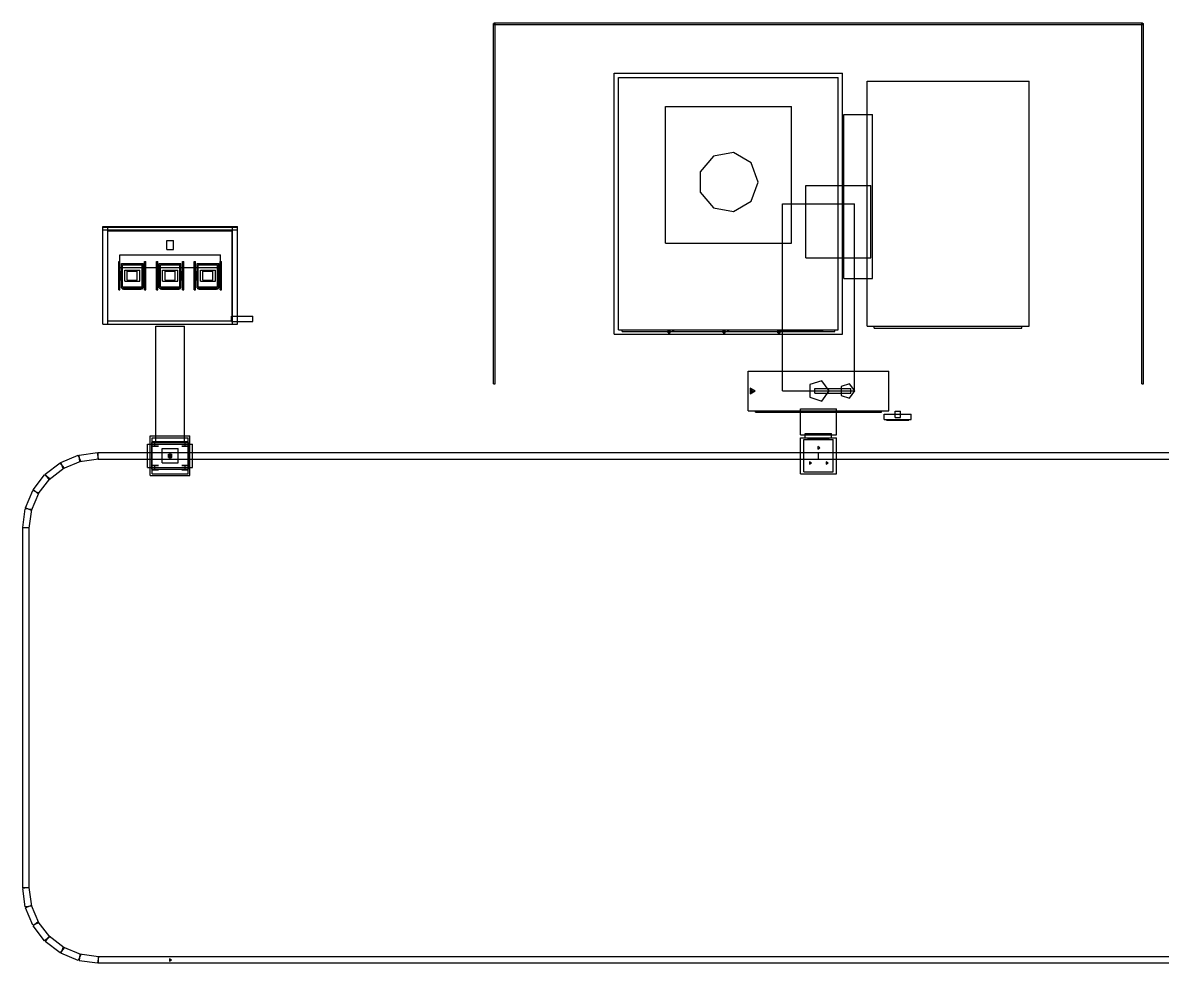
# Model space of a CAD drawing. Header units: millimetres. Extents: x 155910 to 349090, y -230090 to -203978.
# Drawn here: x 155910 to 187543, y -230090 to -203978 of the extents above; entities that cross this region are included whole.
import ezdxf

# ---------------------------------------------------------------- set-up
doc = ezdxf.new("R2010")
doc.units = ezdxf.units.MM

msp = doc.modelspace()

# ---------------------------------------------------------------- linework, layer by layer
at = {"layer": 'V6_FAB1_FOUP_01'}
for p, q in [((158650, -211340), (158650, -210660)), ((158650, -211340), (158650, -210660)), ((158650, -210660), (159250, -210660)), ((158650, -210660), (159250, -210660)), ((159250, -211340), (159250, -210660)), ((159250, -211340), (159250, -210660)), ((158587, -211115), (158587, -210885)), ((158587, -211115), (158587, -210885)), ((158587, -210885), (158642, -210885)), ((158587, -210885), (158642, -210885)), ((158642, -211115), (158642, -210885)), ((158642, -211115), (158642, -210885)), ((158680, -211305), (158680, -210695)), ((158680, -211305), (158680, -210695)), ((158680, -210695), (159220, -210695)), ((158680, -210695), (159220, -210695)), ((158740, -211155), (158740, -210845)), ((158740, -211155), (158740, -210845)), ((158740, -210845), (159160, -210845)), ((158740, -210845), (159160, -210845)), ((158810, -211125), (158810, -210875)), ((158810, -211125), (158810, -210875)), ((158810, -210875), (159090, -210875)), ((158810, -210875), (159090, -210875)), ((159090, -211125), (159090, -210875)), ((159090, -211125), (159090, -210875)), ((159160, -211155), (159160, -210845)), ((159160, -211155), (159160, -210845)), ((159220, -211305), (159220, -210695)), ((159220, -211305), (159220, -210695)), ((159258, -211115), (159258, -210885)), ((159258, -211115), (159258, -210885)), ((159258, -210885), (159312, -210885)), ((159258, -210885), (159312, -210885)), ((159312, -211115), (159312, -210885)), ((159312, -211115), (159312, -210885)), ((158587, -211115), (158642, -211115)), ((158587, -211115), (158642, -211115)), ((158680, -211305), (159220, -211305)), ((158680, -211305), (159220, -211305)), ((158740, -211155), (159160, -211155)), ((158740, -211155), (159160, -211155)), ((158810, -211125), (159090, -211125)), ((158810, -211125), (159090, -211125)), ((159258, -211115), (159312, -211115)), ((159258, -211115), (159312, -211115)), ((158650, -211340), (159250, -211340)), ((158650, -211340), (159250, -211340)), ((158670, -211364), (158670, -211338)), ((158670, -211364), (158670, -211338)), ((158670, -211338), (159230, -211338)), ((158670, -211338), (159230, -211338)), ((158670, -211364), (159230, -211364)), ((158670, -211364), (159230, -211364)), ((158710, -211373), (158710, -211361)), ((158710, -211373), (158710, -211361)), ((158710, -211361), (159190, -211361)), ((158710, -211361), (159190, -211361)), ((158710, -211373), (158710, -211361)), ((158710, -211373), (158710, -211361)), ((158710, -211361), (159190, -211361)), ((158710, -211361), (159190, -211361)), ((158710, -211373), (158710, -211361)), ((158710, -211373), (158710, -211361)), ((158710, -211361), (159190, -211361)), ((158710, -211361), (159190, -211361)), ((158710, -211373), (158710, -211361)), ((158710, -211373), (158710, -211361)), ((158710, -211361), (159190, -211361)), ((158710, -211361), (159190, -211361)), ((158710, -211373), (158710, -211361)), ((158710, -211373), (158710, -211361)), ((158710, -211361), (159190, -211361)), ((158710, -211361), (159190, -211361)), ((158710, -211373), (159190, -211373)), ((158710, -211373), (159190, -211373)), ((158710, -211373), (159190, -211373)), ((158710, -211373), (159190, -211373)), ((158710, -211373), (159190, -211373)), ((158710, -211373), (159190, -211373)), ((158710, -211373), (159190, -211373)), ((158710, -211373), (159190, -211373)), ((158710, -211373), (159190, -211373)), ((158710, -211373), (159190, -211373)), ((159190, -211373), (159190, -211361)), ((159190, -211373), (159190, -211361)), ((159190, -211373), (159190, -211361)), ((159190, -211373), (159190, -211361)), ((159190, -211373), (159190, -211361)), ((159190, -211373), (159190, -211361)), ((159190, -211373), (159190, -211361)), ((159190, -211373), (159190, -211361)), ((159190, -211373), (159190, -211361)), ((159190, -211373), (159190, -211361)), ((159230, -211364), (159230, -211338)), ((159230, -211364), (159230, -211338))]:
    msp.add_line(p, q, dxfattribs=at)
at = {"layer": 'V6_FAB1_FOUP_02'}
for p, q in [((159700, -211340), (159700, -210660)), ((159700, -211340), (159700, -210660)), ((159700, -210660), (160300, -210660)), ((159700, -210660), (160300, -210660)), ((160300, -211340), (160300, -210660)), ((160300, -211340), (160300, -210660)), ((159638, -211115), (159638, -210885)), ((159638, -211115), (159638, -210885)), ((159638, -210885), (159692, -210885)), ((159638, -210885), (159692, -210885)), ((159692, -211115), (159692, -210885)), ((159692, -211115), (159692, -210885)), ((159730, -211305), (159730, -210695)), ((159730, -211305), (159730, -210695)), ((159730, -210695), (160270, -210695)), ((159730, -210695), (160270, -210695)), ((159790, -211155), (159790, -210845)), ((159790, -211155), (159790, -210845)), ((159790, -210845), (160210, -210845)), ((159790, -210845), (160210, -210845)), ((159860, -211125), (159860, -210875)), ((159860, -211125), (159860, -210875)), ((159860, -210875), (160140, -210875)), ((159860, -210875), (160140, -210875)), ((160140, -211125), (160140, -210875)), ((160140, -211125), (160140, -210875)), ((160210, -211155), (160210, -210845)), ((160210, -211155), (160210, -210845)), ((160270, -211305), (160270, -210695)), ((160270, -211305), (160270, -210695)), ((160308, -211115), (160308, -210885)), ((160308, -211115), (160308, -210885)), ((160308, -210885), (160362, -210885)), ((160308, -210885), (160362, -210885)), ((160362, -211115), (160362, -210885)), ((160362, -211115), (160362, -210885)), ((159638, -211115), (159692, -211115)), ((159638, -211115), (159692, -211115)), ((159730, -211305), (160270, -211305)), ((159730, -211305), (160270, -211305)), ((159790, -211155), (160210, -211155)), ((159790, -211155), (160210, -211155)), ((159860, -211125), (160140, -211125)), ((159860, -211125), (160140, -211125)), ((160308, -211115), (160362, -211115)), ((160308, -211115), (160362, -211115)), ((159700, -211340), (160300, -211340)), ((159700, -211340), (160300, -211340)), ((159720, -211364), (159720, -211338)), ((159720, -211364), (159720, -211338)), ((159720, -211338), (160280, -211338)), ((159720, -211338), (160280, -211338)), ((159720, -211364), (160280, -211364)), ((159720, -211364), (160280, -211364)), ((159760, -211373), (159760, -211361)), ((159760, -211373), (159760, -211361)), ((159760, -211361), (160240, -211361)), ((159760, -211361), (160240, -211361)), ((159760, -211373), (159760, -211361)), ((159760, -211373), (159760, -211361)), ((159760, -211361), (160240, -211361)), ((159760, -211361), (160240, -211361)), ((159760, -211373), (159760, -211361)), ((159760, -211373), (159760, -211361)), ((159760, -211361), (160240, -211361)), ((159760, -211361), (160240, -211361)), ((159760, -211373), (159760, -211361)), ((159760, -211373), (159760, -211361)), ((159760, -211361), (160240, -211361)), ((159760, -211361), (160240, -211361)), ((159760, -211373), (159760, -211361)), ((159760, -211373), (159760, -211361)), ((159760, -211361), (160240, -211361)), ((159760, -211361), (160240, -211361)), ((159760, -211373), (160240, -211373)), ((159760, -211373), (160240, -211373)), ((159760, -211373), (160240, -211373)), ((159760, -211373), (160240, -211373)), ((159760, -211373), (160240, -211373)), ((159760, -211373), (160240, -211373)), ((159760, -211373), (160240, -211373)), ((159760, -211373), (160240, -211373)), ((159760, -211373), (160240, -211373)), ((159760, -211373), (160240, -211373)), ((160240, -211373), (160240, -211361)), ((160240, -211373), (160240, -211361)), ((160240, -211373), (160240, -211361)), ((160240, -211373), (160240, -211361)), ((160240, -211373), (160240, -211361)), ((160240, -211373), (160240, -211361)), ((160240, -211373), (160240, -211361)), ((160240, -211373), (160240, -211361)), ((160240, -211373), (160240, -211361)), ((160240, -211373), (160240, -211361)), ((160280, -211364), (160280, -211338)), ((160280, -211364), (160280, -211338))]:
    msp.add_line(p, q, dxfattribs=at)
at = {"layer": 'V6_FAB1_FOUP_03'}
for p, q in [((160750, -211340), (160750, -210660)), ((160750, -211340), (160750, -210660)), ((160750, -210660), (161350, -210660)), ((160750, -210660), (161350, -210660)), ((161350, -211340), (161350, -210660)), ((161350, -211340), (161350, -210660)), ((160688, -211115), (160688, -210885)), ((160688, -211115), (160688, -210885)), ((160688, -210885), (160742, -210885)), ((160688, -210885), (160742, -210885)), ((160742, -211115), (160742, -210885)), ((160742, -211115), (160742, -210885)), ((160780, -211305), (160780, -210695)), ((160780, -211305), (160780, -210695)), ((160780, -210695), (161320, -210695)), ((160780, -210695), (161320, -210695)), ((160840, -211155), (160840, -210845)), ((160840, -211155), (160840, -210845)), ((160840, -210845), (161260, -210845)), ((160840, -210845), (161260, -210845)), ((160910, -211125), (160910, -210875)), ((160910, -211125), (160910, -210875)), ((160910, -210875), (161190, -210875)), ((160910, -210875), (161190, -210875)), ((161190, -211125), (161190, -210875)), ((161190, -211125), (161190, -210875)), ((161260, -211155), (161260, -210845)), ((161260, -211155), (161260, -210845)), ((161320, -211305), (161320, -210695)), ((161320, -211305), (161320, -210695)), ((161358, -211115), (161358, -210885)), ((161358, -211115), (161358, -210885)), ((161358, -210885), (161413, -210885)), ((161358, -210885), (161413, -210885)), ((161413, -211115), (161413, -210885)), ((161413, -211115), (161413, -210885)), ((160688, -211115), (160742, -211115)), ((160688, -211115), (160742, -211115)), ((160780, -211305), (161320, -211305)), ((160780, -211305), (161320, -211305)), ((160840, -211155), (161260, -211155)), ((160840, -211155), (161260, -211155)), ((160910, -211125), (161190, -211125)), ((160910, -211125), (161190, -211125)), ((161358, -211115), (161413, -211115)), ((161358, -211115), (161413, -211115)), ((160750, -211340), (161350, -211340)), ((160750, -211340), (161350, -211340)), ((160770, -211364), (160770, -211338)), ((160770, -211364), (160770, -211338)), ((160770, -211338), (161330, -211338)), ((160770, -211338), (161330, -211338)), ((160770, -211364), (161330, -211364)), ((160770, -211364), (161330, -211364)), ((160810, -211373), (160810, -211361)), ((160810, -211373), (160810, -211361)), ((160810, -211361), (161290, -211361)), ((160810, -211361), (161290, -211361)), ((160810, -211373), (160810, -211361)), ((160810, -211373), (160810, -211361)), ((160810, -211361), (161290, -211361)), ((160810, -211361), (161290, -211361)), ((160810, -211373), (160810, -211361)), ((160810, -211373), (160810, -211361)), ((160810, -211361), (161290, -211361)), ((160810, -211361), (161290, -211361)), ((160810, -211373), (160810, -211361)), ((160810, -211373), (160810, -211361)), ((160810, -211361), (161290, -211361)), ((160810, -211361), (161290, -211361)), ((160810, -211373), (160810, -211361)), ((160810, -211373), (160810, -211361)), ((160810, -211361), (161290, -211361)), ((160810, -211361), (161290, -211361)), ((160810, -211373), (161290, -211373)), ((160810, -211373), (161290, -211373)), ((160810, -211373), (161290, -211373)), ((160810, -211373), (161290, -211373)), ((160810, -211373), (161290, -211373)), ((160810, -211373), (161290, -211373)), ((160810, -211373), (161290, -211373)), ((160810, -211373), (161290, -211373)), ((160810, -211373), (161290, -211373)), ((160810, -211373), (161290, -211373)), ((161290, -211373), (161290, -211361)), ((161290, -211373), (161290, -211361)), ((161290, -211373), (161290, -211361)), ((161290, -211373), (161290, -211361)), ((161290, -211373), (161290, -211361)), ((161290, -211373), (161290, -211361)), ((161290, -211373), (161290, -211361)), ((161290, -211373), (161290, -211361)), ((161290, -211373), (161290, -211361)), ((161290, -211373), (161290, -211361)), ((161330, -211364), (161330, -211338)), ((161330, -211364), (161330, -211338))]:
    msp.add_line(p, q, dxfattribs=at)
at = {"layer": 'V6_FAB1_FOUP_04'}
for p, q in [((158650, -211340), (158650, -210660)), ((158650, -211340), (158650, -210660)), ((158650, -210660), (159250, -210660)), ((158650, -210660), (159250, -210660)), ((159250, -211340), (159250, -210660)), ((159250, -211340), (159250, -210660)), ((158587, -211115), (158587, -210885)), ((158587, -211115), (158587, -210885)), ((158587, -210885), (158642, -210885)), ((158587, -210885), (158642, -210885)), ((158642, -211115), (158642, -210885)), ((158642, -211115), (158642, -210885)), ((158680, -211305), (158680, -210695)), ((158680, -211305), (158680, -210695)), ((158680, -210695), (159220, -210695)), ((158680, -210695), (159220, -210695)), ((158740, -211155), (158740, -210845)), ((158740, -211155), (158740, -210845)), ((158740, -210845), (159160, -210845)), ((158740, -210845), (159160, -210845)), ((158810, -211125), (158810, -210875)), ((158810, -211125), (158810, -210875)), ((158810, -210875), (159090, -210875)), ((158810, -210875), (159090, -210875)), ((159090, -211125), (159090, -210875)), ((159090, -211125), (159090, -210875)), ((159160, -211155), (159160, -210845)), ((159160, -211155), (159160, -210845)), ((159220, -211305), (159220, -210695)), ((159220, -211305), (159220, -210695)), ((159258, -211115), (159258, -210885)), ((159258, -211115), (159258, -210885)), ((159258, -210885), (159312, -210885)), ((159258, -210885), (159312, -210885)), ((159312, -211115), (159312, -210885)), ((159312, -211115), (159312, -210885)), ((158587, -211115), (158642, -211115)), ((158587, -211115), (158642, -211115)), ((158680, -211305), (159220, -211305)), ((158680, -211305), (159220, -211305)), ((158740, -211155), (159160, -211155)), ((158740, -211155), (159160, -211155)), ((158810, -211125), (159090, -211125)), ((158810, -211125), (159090, -211125)), ((159258, -211115), (159312, -211115)), ((159258, -211115), (159312, -211115)), ((158650, -211340), (159250, -211340)), ((158650, -211340), (159250, -211340)), ((158670, -211364), (158670, -211338)), ((158670, -211364), (158670, -211338)), ((158670, -211338), (159230, -211338)), ((158670, -211338), (159230, -211338)), ((158670, -211364), (159230, -211364)), ((158670, -211364), (159230, -211364)), ((158710, -211373), (158710, -211361)), ((158710, -211373), (158710, -211361)), ((158710, -211361), (159190, -211361)), ((158710, -211361), (159190, -211361)), ((158710, -211373), (158710, -211361)), ((158710, -211373), (158710, -211361)), ((158710, -211361), (159190, -211361)), ((158710, -211361), (159190, -211361)), ((158710, -211373), (158710, -211361)), ((158710, -211373), (158710, -211361)), ((158710, -211361), (159190, -211361)), ((158710, -211361), (159190, -211361)), ((158710, -211373), (158710, -211361)), ((158710, -211373), (158710, -211361)), ((158710, -211361), (159190, -211361)), ((158710, -211361), (159190, -211361)), ((158710, -211373), (158710, -211361)), ((158710, -211373), (158710, -211361)), ((158710, -211361), (159190, -211361)), ((158710, -211361), (159190, -211361)), ((158710, -211373), (159190, -211373)), ((158710, -211373), (159190, -211373)), ((158710, -211373), (159190, -211373)), ((158710, -211373), (159190, -211373)), ((158710, -211373), (159190, -211373)), ((158710, -211373), (159190, -211373)), ((158710, -211373), (159190, -211373)), ((158710, -211373), (159190, -211373)), ((158710, -211373), (159190, -211373)), ((158710, -211373), (159190, -211373)), ((159190, -211373), (159190, -211361)), ((159190, -211373), (159190, -211361)), ((159190, -211373), (159190, -211361)), ((159190, -211373), (159190, -211361)), ((159190, -211373), (159190, -211361)), ((159190, -211373), (159190, -211361)), ((159190, -211373), (159190, -211361)), ((159190, -211373), (159190, -211361)), ((159190, -211373), (159190, -211361)), ((159190, -211373), (159190, -211361)), ((159230, -211364), (159230, -211338)), ((159230, -211364), (159230, -211338))]:
    msp.add_line(p, q, dxfattribs=at)
at = {"layer": 'V6_FAB1_FOUP_05'}
for p, q in [((159700, -211340), (159700, -210660)), ((159700, -211340), (159700, -210660)), ((159700, -210660), (160300, -210660)), ((159700, -210660), (160300, -210660)), ((160300, -211340), (160300, -210660)), ((160300, -211340), (160300, -210660)), ((159638, -211115), (159638, -210885)), ((159638, -211115), (159638, -210885)), ((159638, -210885), (159692, -210885)), ((159638, -210885), (159692, -210885)), ((159692, -211115), (159692, -210885)), ((159692, -211115), (159692, -210885)), ((159730, -211305), (159730, -210695)), ((159730, -211305), (159730, -210695)), ((159730, -210695), (160270, -210695)), ((159730, -210695), (160270, -210695)), ((159790, -211155), (159790, -210845)), ((159790, -211155), (159790, -210845)), ((159790, -210845), (160210, -210845)), ((159790, -210845), (160210, -210845)), ((159860, -211125), (159860, -210875)), ((159860, -211125), (159860, -210875)), ((159860, -210875), (160140, -210875)), ((159860, -210875), (160140, -210875)), ((160140, -211125), (160140, -210875)), ((160140, -211125), (160140, -210875)), ((160210, -211155), (160210, -210845)), ((160210, -211155), (160210, -210845)), ((160270, -211305), (160270, -210695)), ((160270, -211305), (160270, -210695)), ((160308, -211115), (160308, -210885)), ((160308, -211115), (160308, -210885)), ((160308, -210885), (160362, -210885)), ((160308, -210885), (160362, -210885)), ((160362, -211115), (160362, -210885)), ((160362, -211115), (160362, -210885)), ((159638, -211115), (159692, -211115)), ((159638, -211115), (159692, -211115)), ((159730, -211305), (160270, -211305)), ((159730, -211305), (160270, -211305)), ((159790, -211155), (160210, -211155)), ((159790, -211155), (160210, -211155)), ((159860, -211125), (160140, -211125)), ((159860, -211125), (160140, -211125)), ((160308, -211115), (160362, -211115)), ((160308, -211115), (160362, -211115)), ((159700, -211340), (160300, -211340)), ((159700, -211340), (160300, -211340)), ((159720, -211364), (159720, -211338)), ((159720, -211364), (159720, -211338)), ((159720, -211338), (160280, -211338)), ((159720, -211338), (160280, -211338)), ((159720, -211364), (160280, -211364)), ((159720, -211364), (160280, -211364)), ((159760, -211373), (159760, -211361)), ((159760, -211373), (159760, -211361)), ((159760, -211361), (160240, -211361)), ((159760, -211361), (160240, -211361)), ((159760, -211373), (159760, -211361)), ((159760, -211373), (159760, -211361)), ((159760, -211361), (160240, -211361)), ((159760, -211361), (160240, -211361)), ((159760, -211373), (159760, -211361)), ((159760, -211373), (159760, -211361)), ((159760, -211361), (160240, -211361)), ((159760, -211361), (160240, -211361)), ((159760, -211373), (159760, -211361)), ((159760, -211373), (159760, -211361)), ((159760, -211361), (160240, -211361)), ((159760, -211361), (160240, -211361)), ((159760, -211373), (159760, -211361)), ((159760, -211373), (159760, -211361)), ((159760, -211361), (160240, -211361)), ((159760, -211361), (160240, -211361)), ((159760, -211373), (160240, -211373)), ((159760, -211373), (160240, -211373)), ((159760, -211373), (160240, -211373)), ((159760, -211373), (160240, -211373)), ((159760, -211373), (160240, -211373)), ((159760, -211373), (160240, -211373)), ((159760, -211373), (160240, -211373)), ((159760, -211373), (160240, -211373)), ((159760, -211373), (160240, -211373)), ((159760, -211373), (160240, -211373)), ((160240, -211373), (160240, -211361)), ((160240, -211373), (160240, -211361)), ((160240, -211373), (160240, -211361)), ((160240, -211373), (160240, -211361)), ((160240, -211373), (160240, -211361)), ((160240, -211373), (160240, -211361)), ((160240, -211373), (160240, -211361)), ((160240, -211373), (160240, -211361)), ((160240, -211373), (160240, -211361)), ((160240, -211373), (160240, -211361)), ((160280, -211364), (160280, -211338)), ((160280, -211364), (160280, -211338))]:
    msp.add_line(p, q, dxfattribs=at)
at = {"layer": 'V6_FAB1_FOUP_06'}
for p, q in [((160750, -211340), (160750, -210660)), ((160750, -211340), (160750, -210660)), ((160750, -210660), (161350, -210660)), ((160750, -210660), (161350, -210660)), ((161350, -211340), (161350, -210660)), ((161350, -211340), (161350, -210660)), ((160688, -211115), (160688, -210885)), ((160688, -211115), (160688, -210885)), ((160688, -210885), (160742, -210885)), ((160688, -210885), (160742, -210885)), ((160742, -211115), (160742, -210885)), ((160742, -211115), (160742, -210885)), ((160780, -211305), (160780, -210695)), ((160780, -211305), (160780, -210695)), ((160780, -210695), (161320, -210695)), ((160780, -210695), (161320, -210695)), ((160840, -211155), (160840, -210845)), ((160840, -211155), (160840, -210845)), ((160840, -210845), (161260, -210845)), ((160840, -210845), (161260, -210845)), ((160910, -211125), (160910, -210875)), ((160910, -211125), (160910, -210875)), ((160910, -210875), (161190, -210875)), ((160910, -210875), (161190, -210875)), ((161190, -211125), (161190, -210875)), ((161190, -211125), (161190, -210875)), ((161260, -211155), (161260, -210845)), ((161260, -211155), (161260, -210845)), ((161320, -211305), (161320, -210695)), ((161320, -211305), (161320, -210695)), ((161358, -211115), (161358, -210885)), ((161358, -211115), (161358, -210885)), ((161358, -210885), (161413, -210885)), ((161358, -210885), (161413, -210885)), ((161413, -211115), (161413, -210885)), ((161413, -211115), (161413, -210885)), ((160688, -211115), (160742, -211115)), ((160688, -211115), (160742, -211115)), ((160780, -211305), (161320, -211305)), ((160780, -211305), (161320, -211305)), ((160840, -211155), (161260, -211155)), ((160840, -211155), (161260, -211155)), ((160910, -211125), (161190, -211125)), ((160910, -211125), (161190, -211125)), ((161358, -211115), (161413, -211115)), ((161358, -211115), (161413, -211115)), ((160750, -211340), (161350, -211340)), ((160750, -211340), (161350, -211340)), ((160770, -211364), (160770, -211338)), ((160770, -211364), (160770, -211338)), ((160770, -211338), (161330, -211338)), ((160770, -211338), (161330, -211338)), ((160770, -211364), (161330, -211364)), ((160770, -211364), (161330, -211364)), ((160810, -211373), (160810, -211361)), ((160810, -211373), (160810, -211361)), ((160810, -211361), (161290, -211361)), ((160810, -211361), (161290, -211361)), ((160810, -211373), (160810, -211361)), ((160810, -211373), (160810, -211361)), ((160810, -211361), (161290, -211361)), ((160810, -211361), (161290, -211361)), ((160810, -211373), (160810, -211361)), ((160810, -211373), (160810, -211361)), ((160810, -211361), (161290, -211361)), ((160810, -211361), (161290, -211361)), ((160810, -211373), (160810, -211361)), ((160810, -211373), (160810, -211361)), ((160810, -211361), (161290, -211361)), ((160810, -211361), (161290, -211361)), ((160810, -211373), (160810, -211361)), ((160810, -211373), (160810, -211361)), ((160810, -211361), (161290, -211361)), ((160810, -211361), (161290, -211361)), ((160810, -211373), (161290, -211373)), ((160810, -211373), (161290, -211373)), ((160810, -211373), (161290, -211373)), ((160810, -211373), (161290, -211373)), ((160810, -211373), (161290, -211373)), ((160810, -211373), (161290, -211373)), ((160810, -211373), (161290, -211373)), ((160810, -211373), (161290, -211373)), ((160810, -211373), (161290, -211373)), ((160810, -211373), (161290, -211373)), ((161290, -211373), (161290, -211361)), ((161290, -211373), (161290, -211361)), ((161290, -211373), (161290, -211361)), ((161290, -211373), (161290, -211361)), ((161290, -211373), (161290, -211361)), ((161290, -211373), (161290, -211361)), ((161290, -211373), (161290, -211361)), ((161290, -211373), (161290, -211361)), ((161290, -211373), (161290, -211361)), ((161290, -211373), (161290, -211361)), ((161330, -211364), (161330, -211338)), ((161330, -211364), (161330, -211338))]:
    msp.add_line(p, q, dxfattribs=at)
at = {"layer": 'V6_FAB1_OHT_01'}
for p, q in [((159375, -216325), (159375, -215675)), ((159375, -216325), (159375, -215675)), ((159375, -215675), (160625, -215675)), ((159375, -215675), (160625, -215675)), ((159675, -215610), (159485, -215610)), ((159485, -215610), (159580, -215610)), ((159675, -215730), (159485, -215730)), ((159485, -215730), (159580, -215730)), ((159490, -216370), (159490, -215630)), ((159490, -216370), (159490, -215630)), ((159490, -215630), (160510, -215630)), ((159490, -215630), (160510, -215630)), ((159580, -215610), (159675, -215610)), ((159580, -215730), (159580, -215610)), ((159580, -215730), (159675, -215730)), ((160515, -215610), (160325, -215610)), ((160325, -215610), (160420, -215610)), ((160515, -215730), (160325, -215730)), ((160325, -215730), (160420, -215730)), ((160420, -215610), (160515, -215610)), ((160420, -215730), (160420, -215610)), ((160420, -215730), (160515, -215730)), ((160510, -216370), (160510, -215630)), ((160510, -216370), (160510, -215630)), ((160625, -216325), (160625, -215675)), ((160625, -216325), (160625, -215675)), ((159775, -216200), (159775, -215800)), ((159775, -216200), (159775, -215800)), ((159775, -215800), (160225, -215800)), ((159775, -215800), (160225, -215800)), ((159955, -216045), (159955, -215955)), ((159955, -216045), (159955, -215955)), ((159955, -215955), (160045, -215955)), ((159955, -215955), (160045, -215955)), ((159955, -216045), (160045, -216045)), ((159955, -216045), (160045, -216045)), ((160045, -216045), (160045, -215955)), ((160045, -216045), (160045, -215955)), ((160225, -216200), (160225, -215800)), ((160225, -216200), (160225, -215800)), ((159375, -216325), (160625, -216325)), ((159375, -216325), (160625, -216325)), ((159675, -216270), (159485, -216270)), ((159485, -216270), (159580, -216270)), ((159490, -216370), (160510, -216370)), ((159490, -216370), (160510, -216370)), ((159580, -216270), (159675, -216270)), ((159580, -216390), (159580, -216270)), ((159775, -216200), (160225, -216200)), ((159775, -216200), (160225, -216200)), ((160515, -216270), (160325, -216270)), ((160325, -216270), (160420, -216270)), ((160420, -216270), (160515, -216270)), ((160420, -216390), (160420, -216270)), ((159675, -216390), (159485, -216390)), ((159485, -216390), (159580, -216390)), ((159580, -216390), (159675, -216390)), ((160515, -216390), (160325, -216390)), ((160325, -216390), (160420, -216390)), ((160420, -216390), (160515, -216390))]:
    msp.add_line(p, q, dxfattribs=at)
at = {"layer": 'V6_FAB1_PORT_LITHO'}
for p, q in [((177500, -215420), (177500, -214700)), ((177500, -215420), (177500, -214700)), ((177500, -214700), (178500, -214700)), ((177500, -214700), (178500, -214700)), ((178500, -215420), (178500, -214700)), ((178500, -215420), (178500, -214700)), ((177500, -215420), (178500, -215420)), ((177500, -215420), (178500, -215420)), ((177635, -215500), (177635, -215380)), ((177635, -215500), (177635, -215380)), ((177635, -215380), (178365, -215380)), ((177635, -215380), (178365, -215380)), ((178365, -215500), (178365, -215380)), ((178365, -215500), (178365, -215380)), ((177500, -216500), (177500, -215500)), ((177500, -216500), (177500, -215500)), ((177500, -215500), (178500, -215500)), ((177500, -215500), (178500, -215500)), ((177590, -216450), (177590, -215550)), ((177590, -216450), (177590, -215550)), ((177590, -215550), (178410, -215550)), ((177590, -215550), (178410, -215550)), ((177635, -215500), (178365, -215500)), ((177635, -215500), (178365, -215500)), ((177710, -215527), (177710, -215503)), ((177710, -215527), (177710, -215503)), ((177710, -215503), (178290, -215503)), ((177710, -215503), (178290, -215503)), ((177710, -215527), (178290, -215527)), ((177710, -215527), (178290, -215527)), ((178290, -215527), (178290, -215503)), ((178290, -215527), (178290, -215503)), ((178410, -216450), (178410, -215550)), ((178410, -216450), (178410, -215550)), ((178500, -216500), (178500, -215500)), ((178500, -216500), (178500, -215500)), ((178040, -215780), (177980, -215745)), ((177980, -215745), (177980, -215815)), ((178040, -215780), (177980, -215745)), ((177980, -215745), (177980, -215815)), ((177980, -215815), (178040, -215780)), ((177980, -215815), (178040, -215780)), ((177810, -216200), (177750, -216165)), ((177750, -216165), (177750, -216235)), ((177810, -216200), (177750, -216165)), ((177750, -216165), (177750, -216235)), ((177750, -216235), (177810, -216200)), ((177750, -216235), (177810, -216200)), ((178270, -216200), (178210, -216165)), ((178210, -216165), (178210, -216235)), ((178270, -216200), (178210, -216165)), ((178210, -216165), (178210, -216235)), ((178210, -216235), (178270, -216200)), ((178210, -216235), (178270, -216200)), ((177500, -216500), (178500, -216500)), ((177500, -216500), (178500, -216500)), ((177590, -216450), (178410, -216450)), ((177590, -216450), (178410, -216450))]:
    msp.add_line(p, q, dxfattribs=at)
at = {"layer": 'V6_FAB1_RAIL_01'}
for p, q in [((156966, -216185), (157448, -215985)), ((156966, -216185), (157448, -215985)), ((157517, -216151), (157448, -215985)), ((157517, -216151), (157448, -215985)), ((157471, -215979), (157988, -215911)), ((157471, -215979), (157988, -215911)), ((157494, -216157), (157471, -215979)), ((157494, -216157), (157471, -215979)), ((158012, -216089), (157988, -215911)), ((158012, -216089), (157988, -215911)), ((158000, -216090), (158000, -215910)), ((158000, -216090), (158000, -215910)), ((158000, -215910), (160000, -215910)), ((158000, -215910), (160000, -215910)), ((160034, -216000), (159983, -215971)), ((159983, -215971), (159983, -216029)), ((160034, -216000), (159983, -215971)), ((159983, -215971), (159983, -216029)), ((159983, -216029), (160034, -216000)), ((159983, -216029), (160034, -216000)), ((160000, -216090), (160000, -215910)), ((160000, -216090), (160000, -215910)), ((160000, -215910), (178000, -215910)), ((160000, -215910), (178000, -215910)), ((160000, -216090), (160000, -215910)), ((160000, -216090), (160000, -215910)), ((178000, -216090), (178000, -215910)), ((178000, -216090), (178000, -215910)), ((178000, -216090), (178000, -215910)), ((178000, -216090), (178000, -215910)), ((178000, -215910), (200000, -215910)), ((178000, -215910), (200000, -215910)), ((156531, -216514), (156945, -216197)), ((156531, -216514), (156945, -216197)), ((156641, -216657), (157055, -216339)), ((156641, -216657), (157055, -216339)), ((157055, -216339), (156945, -216197)), ((157055, -216339), (156945, -216197)), ((157034, -216351), (156966, -216185)), ((157034, -216351), (156966, -216185)), ((157034, -216351), (157517, -216151)), ((157034, -216351), (157517, -216151)), ((157494, -216157), (158012, -216089)), ((157494, -216157), (158012, -216089)), ((158000, -216090), (160000, -216090)), ((158000, -216090), (160000, -216090)), ((160000, -216090), (178000, -216090)), ((160000, -216090), (178000, -216090)), ((178000, -216090), (200000, -216090)), ((178000, -216090), (200000, -216090)), ((156197, -216945), (156514, -216531)), ((156197, -216945), (156514, -216531)), ((156339, -217055), (156657, -216641)), ((156339, -217055), (156657, -216641)), ((156657, -216641), (156514, -216531)), ((156657, -216641), (156514, -216531)), ((156641, -216657), (156531, -216514)), ((156641, -216657), (156531, -216514)), ((155985, -217448), (156185, -216966)), ((155985, -217448), (156185, -216966)), ((156351, -217034), (156185, -216966)), ((156351, -217034), (156185, -216966)), ((156339, -217055), (156197, -216945)), ((156339, -217055), (156197, -216945)), ((156151, -217517), (156351, -217034)), ((156151, -217517), (156351, -217034)), ((155911, -217988), (155979, -217471)), ((155911, -217988), (155979, -217471)), ((156157, -217494), (155979, -217471)), ((156157, -217494), (155979, -217471)), ((156151, -217517), (155985, -217448)), ((156151, -217517), (155985, -217448)), ((156089, -218012), (156157, -217494)), ((156089, -218012), (156157, -217494)), ((156090, -218000), (155910, -218000)), ((156090, -218000), (155910, -218000)), ((155910, -228000), (155910, -218000)), ((155910, -228000), (155910, -218000)), ((156089, -218012), (155911, -217988)), ((156089, -218012), (155911, -217988)), ((156090, -228000), (156090, -218000)), ((156090, -228000), (156090, -218000)), ((156090, -228000), (155910, -228000)), ((156090, -228000), (155910, -228000)), ((156089, -227988), (155911, -228012)), ((156089, -227988), (155911, -228012)), ((155979, -228529), (155911, -228012)), ((155979, -228529), (155911, -228012)), ((156157, -228506), (156089, -227988)), ((156157, -228506), (156089, -227988)), ((156157, -228506), (155979, -228529)), ((156157, -228506), (155979, -228529)), ((156151, -228483), (155985, -228552)), ((156151, -228483), (155985, -228552)), ((156185, -229034), (155985, -228552)), ((156185, -229034), (155985, -228552)), ((156351, -228966), (156151, -228483)), ((156351, -228966), (156151, -228483)), ((156351, -228966), (156185, -229034)), ((156351, -228966), (156185, -229034)), ((156339, -228945), (156197, -229055)), ((156339, -228945), (156197, -229055)), ((156657, -229359), (156339, -228945)), ((156657, -229359), (156339, -228945)), ((156514, -229469), (156197, -229055)), ((156514, -229469), (156197, -229055)), ((156657, -229359), (156514, -229469)), ((156657, -229359), (156514, -229469)), ((156641, -229343), (156531, -229486)), ((156641, -229343), (156531, -229486)), ((156945, -229803), (156531, -229486)), ((156945, -229803), (156531, -229486)), ((157055, -229661), (156641, -229343)), ((157055, -229661), (156641, -229343)), ((157034, -229649), (156966, -229815)), ((157034, -229649), (156966, -229815)), ((157517, -229849), (157034, -229649)), ((157517, -229849), (157034, -229649)), ((157055, -229661), (156945, -229803)), ((157055, -229661), (156945, -229803)), ((157448, -230015), (156966, -229815)), ((157448, -230015), (156966, -229815)), ((157517, -229849), (157448, -230015)), ((157517, -229849), (157448, -230015)), ((157494, -229843), (157471, -230021)), ((157494, -229843), (157471, -230021)), ((158012, -229911), (157494, -229843)), ((158012, -229911), (157494, -229843)), ((158012, -229911), (157988, -230089)), ((158012, -229911), (157988, -230089)), ((158000, -229910), (158000, -230090)), ((158000, -229910), (158000, -230090)), ((347000, -229910), (158000, -229910)), ((347000, -229910), (158000, -229910)), ((160034, -230000), (159983, -229971)), ((159983, -229971), (159983, -230029)), ((160034, -230000), (159983, -229971)), ((159983, -229971), (159983, -230029)), ((157988, -230089), (157471, -230021)), ((157988, -230089), (157471, -230021)), ((347000, -230090), (158000, -230090)), ((347000, -230090), (158000, -230090)), ((159983, -230029), (160034, -230000)), ((159983, -230029), (160034, -230000))]:
    msp.add_line(p, q, dxfattribs=at)
at = {"layer": 'V6_FAB1_STOCKER_01'}
for p, q in [((158130, -209725), (158130, -209635)), ((158130, -209725), (158130, -209635)), ((158130, -209635), (161870, -209635)), ((158130, -209635), (161870, -209635)), ((158130, -212350), (158130, -209650)), ((158130, -212350), (158130, -209650)), ((158130, -209650), (158270, -209650)), ((158130, -209650), (158270, -209650)), ((158130, -212350), (158130, -209650)), ((158130, -212350), (158130, -209650)), ((158130, -209650), (161870, -209650)), ((158130, -209650), (161870, -209650)), ((158130, -212350), (158130, -209650)), ((158130, -212350), (158130, -209650)), ((158130, -209650), (161870, -209650)), ((158130, -209650), (161870, -209650)), ((158130, -209725), (161870, -209725)), ((158130, -209725), (161870, -209725)), ((158270, -212350), (158270, -209650)), ((158270, -212350), (158270, -209650)), ((161730, -212350), (161730, -209650)), ((161730, -212350), (161730, -209650)), ((161730, -209650), (161870, -209650)), ((161730, -209650), (161870, -209650)), ((161870, -209725), (161870, -209635)), ((161870, -209725), (161870, -209635)), ((161870, -212350), (161870, -209650)), ((161870, -212350), (161870, -209650)), ((161870, -212350), (161870, -209650)), ((161870, -212350), (161870, -209650)), ((161870, -212350), (161870, -209650)), ((161870, -212350), (161870, -209650)), ((158275, -212250), (158275, -209750)), ((158275, -212250), (158275, -209750)), ((158275, -209750), (161725, -209750)), ((158275, -209750), (161725, -209750)), ((158275, -212250), (158275, -209750)), ((158275, -212250), (158275, -209750)), ((158275, -209750), (161725, -209750)), ((158275, -209750), (161725, -209750)), ((159910, -210275), (159910, -210025)), ((159910, -210275), (159910, -210025)), ((159910, -210025), (160090, -210025)), ((159910, -210025), (160090, -210025)), ((160090, -210275), (160090, -210025)), ((160090, -210275), (160090, -210025)), ((161725, -212250), (161725, -209750)), ((161725, -212250), (161725, -209750)), ((161725, -212250), (161725, -209750)), ((161725, -212250), (161725, -209750)), ((159910, -210275), (160090, -210275)), ((159910, -210275), (160090, -210275)), ((158572, -211390), (158572, -210610)), ((158572, -211390), (158572, -210610)), ((158572, -210610), (158607, -210610)), ((158572, -210610), (158607, -210610)), ((158572, -211390), (158572, -210610)), ((158572, -211390), (158572, -210610)), ((158572, -210610), (158607, -210610)), ((158572, -210610), (158607, -210610)), ((158600, -210775), (158600, -210425)), ((158600, -210775), (158600, -210425)), ((158600, -210425), (161400, -210425)), ((158600, -210425), (161400, -210425)), ((158607, -211390), (158607, -210610)), ((158607, -211390), (158607, -210610)), ((158607, -211390), (158607, -210610)), ((158607, -211390), (158607, -210610)), ((159292, -211390), (159292, -210610)), ((159292, -211390), (159292, -210610)), ((159292, -210610), (159328, -210610)), ((159292, -210610), (159328, -210610)), ((159292, -211390), (159292, -210610)), ((159292, -211390), (159292, -210610)), ((159292, -210610), (159328, -210610)), ((159292, -210610), (159328, -210610)), ((159328, -211390), (159328, -210610)), ((159328, -211390), (159328, -210610)), ((159328, -211390), (159328, -210610)), ((159328, -211390), (159328, -210610)), ((159622, -211390), (159622, -210610)), ((159622, -211390), (159622, -210610)), ((159622, -210610), (159657, -210610)), ((159622, -210610), (159657, -210610)), ((159622, -211390), (159622, -210610)), ((159622, -211390), (159622, -210610)), ((159622, -210610), (159657, -210610)), ((159622, -210610), (159657, -210610)), ((159657, -211390), (159657, -210610)), ((159657, -211390), (159657, -210610)), ((159657, -211390), (159657, -210610)), ((159657, -211390), (159657, -210610)), ((160342, -211390), (160342, -210610)), ((160342, -211390), (160342, -210610)), ((160342, -210610), (160378, -210610)), ((160342, -210610), (160378, -210610)), ((160342, -211390), (160342, -210610)), ((160342, -211390), (160342, -210610)), ((160342, -210610), (160378, -210610)), ((160342, -210610), (160378, -210610)), ((160378, -211390), (160378, -210610)), ((160378, -211390), (160378, -210610)), ((160378, -211390), (160378, -210610)), ((160378, -211390), (160378, -210610)), ((160672, -211390), (160672, -210610)), ((160672, -211390), (160672, -210610)), ((160672, -210610), (160707, -210610)), ((160672, -210610), (160707, -210610)), ((160672, -211390), (160672, -210610)), ((160672, -211390), (160672, -210610)), ((160672, -210610), (160707, -210610)), ((160672, -210610), (160707, -210610)), ((160707, -211390), (160707, -210610)), ((160707, -211390), (160707, -210610)), ((160707, -211390), (160707, -210610)), ((160707, -211390), (160707, -210610)), ((161392, -211390), (161392, -210610)), ((161392, -211390), (161392, -210610)), ((161392, -210610), (161428, -210610)), ((161392, -210610), (161428, -210610)), ((161392, -211390), (161392, -210610)), ((161392, -211390), (161392, -210610)), ((161392, -210610), (161428, -210610)), ((161392, -210610), (161428, -210610)), ((161400, -210775), (161400, -210425)), ((161400, -210775), (161400, -210425)), ((161428, -211390), (161428, -210610)), ((161428, -211390), (161428, -210610)), ((161428, -211390), (161428, -210610)), ((161428, -211390), (161428, -210610)), ((158600, -210775), (161400, -210775)), ((158600, -210775), (161400, -210775)), ((158572, -211390), (158607, -211390)), ((158572, -211390), (158607, -211390)), ((158572, -211390), (158607, -211390)), ((158572, -211390), (158607, -211390)), ((159292, -211390), (159328, -211390)), ((159292, -211390), (159328, -211390)), ((159292, -211390), (159328, -211390)), ((159292, -211390), (159328, -211390)), ((159622, -211390), (159657, -211390)), ((159622, -211390), (159657, -211390)), ((159622, -211390), (159657, -211390)), ((159622, -211390), (159657, -211390)), ((160342, -211390), (160378, -211390)), ((160342, -211390), (160378, -211390)), ((160342, -211390), (160378, -211390)), ((160342, -211390), (160378, -211390)), ((160672, -211390), (160707, -211390)), ((160672, -211390), (160707, -211390)), ((160672, -211390), (160707, -211390)), ((160672, -211390), (160707, -211390)), ((161392, -211390), (161428, -211390)), ((161392, -211390), (161428, -211390)), ((161392, -211390), (161428, -211390)), ((161392, -211390), (161428, -211390)), ((158275, -212250), (161725, -212250)), ((158275, -212250), (161725, -212250)), ((158275, -212250), (161725, -212250)), ((158275, -212250), (161725, -212250)), ((161700, -212275), (161700, -212125)), ((161700, -212275), (161700, -212125)), ((161700, -212125), (162300, -212125)), ((161700, -212125), (162300, -212125)), ((162300, -212275), (162300, -212125)), ((162300, -212275), (162300, -212125)), ((158130, -212350), (158270, -212350)), ((158130, -212350), (158270, -212350)), ((158130, -212350), (161870, -212350)), ((158130, -212350), (161870, -212350)), ((158130, -212350), (161870, -212350)), ((158130, -212350), (161870, -212350)), ((159600, -215600), (159600, -212400)), ((159600, -215600), (159600, -212400)), ((159600, -212400), (160400, -212400)), ((159600, -212400), (160400, -212400)), ((160400, -215600), (160400, -212400)), ((160400, -215600), (160400, -212400)), ((161700, -212275), (162300, -212275)), ((161700, -212275), (162300, -212275)), ((161730, -212350), (161870, -212350)), ((161730, -212350), (161870, -212350)), ((159450, -216550), (159450, -215450)), ((159450, -216550), (159450, -215450)), ((159450, -215450), (160550, -215450)), ((159450, -215450), (160550, -215450)), ((159500, -216500), (159500, -215500)), ((159500, -216500), (159500, -215500)), ((159500, -215500), (160500, -215500)), ((159500, -215500), (160500, -215500)), ((159600, -215600), (160400, -215600)), ((159600, -215600), (160400, -215600)), ((160500, -216500), (160500, -215500)), ((160500, -216500), (160500, -215500)), ((160550, -216550), (160550, -215450)), ((160550, -216550), (160550, -215450)), ((159450, -216550), (160550, -216550)), ((159450, -216550), (160550, -216550)), ((159500, -216500), (160500, -216500)), ((159500, -216500), (160500, -216500))]:
    msp.add_line(p, q, dxfattribs=at)
at = {"layer": 'V6_FAB1_TOOL_LITHO'}
for p, q in [((168978, -214000), (168978, -204000)), ((168978, -214000), (168978, -204000)), ((168978, -204000), (169022, -204000)), ((168978, -204000), (169022, -204000)), ((169000, -204022), (169000, -203978)), ((169000, -204022), (169000, -203978)), ((169000, -203978), (187000, -203978)), ((169000, -203978), (187000, -203978)), ((169000, -204022), (187000, -204022)), ((169000, -204022), (187000, -204022)), ((169022, -214000), (169022, -204000)), ((169022, -214000), (169022, -204000)), ((186978, -214000), (186978, -204000)), ((186978, -214000), (186978, -204000)), ((186978, -204000), (187022, -204000)), ((186978, -204000), (187022, -204000)), ((187000, -204022), (187000, -203978)), ((187000, -204022), (187000, -203978)), ((187022, -214000), (187022, -204000)), ((187022, -214000), (187022, -204000)), ((172330, -212620), (172330, -205380)), ((172330, -212620), (172330, -205380)), ((172330, -205380), (178670, -205380)), ((172330, -205380), (178670, -205380)), ((172450, -212500), (172450, -205500)), ((172450, -212500), (172450, -205500)), ((172450, -205500), (178550, -205500)), ((172450, -205500), (178550, -205500)), ((178550, -212500), (178550, -205500)), ((178550, -212500), (178550, -205500)), ((178670, -212620), (178670, -205380)), ((178670, -212620), (178670, -205380)), ((179350, -212400), (179350, -205600)), ((179350, -212400), (179350, -205600)), ((179350, -205600), (183850, -205600)), ((179350, -205600), (183850, -205600)), ((183850, -212400), (183850, -205600)), ((183850, -212400), (183850, -205600)), ((173750, -210100), (173750, -206300)), ((173750, -210100), (173750, -206300)), ((173750, -206300), (177250, -206300)), ((173750, -206300), (177250, -206300)), ((177250, -210100), (177250, -206300)), ((177250, -210100), (177250, -206300)), ((178700, -211075), (178700, -206525)), ((178700, -211075), (178700, -206525)), ((178700, -206525), (179500, -206525)), ((178700, -206525), (179500, -206525)), ((179500, -211075), (179500, -206525)), ((179500, -211075), (179500, -206525)), ((175085, -207681), (174720, -208116)), ((175085, -207681), (174720, -208116)), ((175644, -207583), (175085, -207681)), ((175644, -207583), (175085, -207681)), ((176136, -207866), (175644, -207583)), ((176136, -207866), (175644, -207583)), ((174720, -208116), (174720, -208684)), ((174720, -208116), (174720, -208684)), ((176330, -208400), (176136, -207866)), ((176330, -208400), (176136, -207866)), ((176136, -208934), (176330, -208400)), ((176136, -208934), (176330, -208400)), ((174720, -208684), (175085, -209119)), ((174720, -208684), (175085, -209119)), ((177650, -210500), (177650, -208500)), ((177650, -210500), (177650, -208500)), ((177650, -208500), (179450, -208500)), ((177650, -208500), (179450, -208500)), ((179450, -210500), (179450, -208500)), ((179450, -210500), (179450, -208500)), ((175644, -209217), (176136, -208934)), ((175644, -209217), (176136, -208934)), ((177000, -214200), (177000, -209000)), ((177000, -214200), (177000, -209000)), ((177000, -209000), (179000, -209000)), ((177000, -209000), (179000, -209000)), ((179000, -214200), (179000, -209000)), ((179000, -214200), (179000, -209000)), ((175085, -209119), (175644, -209217)), ((175085, -209119), (175644, -209217)), ((173750, -210100), (177250, -210100)), ((173750, -210100), (177250, -210100)), ((177650, -210500), (179450, -210500)), ((177650, -210500), (179450, -210500)), ((178700, -211075), (179500, -211075)), ((178700, -211075), (179500, -211075)), ((172450, -212500), (178550, -212500)), ((172450, -212500), (178550, -212500)), ((172550, -212550), (172550, -212504)), ((172550, -212550), (172550, -212504)), ((172550, -212504), (178450, -212504)), ((172550, -212504), (178450, -212504)), ((172550, -212550), (178450, -212550)), ((172550, -212550), (178450, -212550)), ((173825, -212587), (173825, -212527)), ((173825, -212587), (173825, -212527)), ((173825, -212527), (173885, -212527)), ((173825, -212527), (173885, -212527)), ((173885, -212587), (173885, -212527)), ((173885, -212587), (173885, -212527)), ((173961, -212550), (173961, -212504)), ((173961, -212550), (173961, -212504)), ((173961, -212504), (173989, -212504)), ((173961, -212504), (173989, -212504)), ((173961, -212550), (173989, -212550)), ((173961, -212550), (173989, -212550)), ((173989, -212550), (173989, -212504)), ((173989, -212550), (173989, -212504)), ((175350, -212587), (175350, -212527)), ((175350, -212587), (175350, -212527)), ((175350, -212527), (175410, -212527)), ((175350, -212527), (175410, -212527)), ((175410, -212587), (175410, -212527)), ((175410, -212587), (175410, -212527)), ((175486, -212550), (175486, -212504)), ((175486, -212550), (175486, -212504)), ((175486, -212504), (175514, -212504)), ((175486, -212504), (175514, -212504)), ((175486, -212550), (175514, -212550)), ((175486, -212550), (175514, -212550)), ((175514, -212550), (175514, -212504)), ((175514, -212550), (175514, -212504)), ((176875, -212587), (176875, -212527)), ((176875, -212587), (176875, -212527)), ((176875, -212527), (176935, -212527)), ((176875, -212527), (176935, -212527)), ((176903, -212552), (176903, -212512)), ((176903, -212552), (176903, -212512)), ((176903, -212512), (178123, -212512)), ((176903, -212512), (178123, -212512)), ((176903, -212552), (176903, -212512)), ((176903, -212552), (176903, -212512)), ((176903, -212512), (178123, -212512)), ((176903, -212512), (178123, -212512)), ((176903, -212552), (176903, -212512)), ((176903, -212552), (176903, -212512)), ((176903, -212512), (178123, -212512)), ((176903, -212512), (178123, -212512)), ((176903, -212552), (176903, -212512)), ((176903, -212552), (176903, -212512)), ((176903, -212512), (178123, -212512)), ((176903, -212512), (178123, -212512)), ((176903, -212552), (176903, -212512)), ((176903, -212552), (176903, -212512)), ((176903, -212512), (178123, -212512)), ((176903, -212512), (178123, -212512)), ((176903, -212552), (178123, -212552)), ((176903, -212552), (178123, -212552)), ((176903, -212552), (178123, -212552)), ((176903, -212552), (178123, -212552)), ((176903, -212552), (178123, -212552)), ((176903, -212552), (178123, -212552)), ((176903, -212552), (178123, -212552)), ((176903, -212552), (178123, -212552)), ((176903, -212552), (178123, -212552)), ((176903, -212552), (178123, -212552)), ((176935, -212587), (176935, -212527)), ((176935, -212587), (176935, -212527)), ((177011, -212550), (177011, -212504)), ((177011, -212550), (177011, -212504)), ((177011, -212504), (177039, -212504)), ((177011, -212504), (177039, -212504)), ((177011, -212550), (177039, -212550)), ((177011, -212550), (177039, -212550)), ((177039, -212550), (177039, -212504)), ((177039, -212550), (177039, -212504)), ((178123, -212552), (178123, -212512)), ((178123, -212552), (178123, -212512)), ((178123, -212552), (178123, -212512)), ((178123, -212552), (178123, -212512)), ((178123, -212552), (178123, -212512)), ((178123, -212552), (178123, -212512)), ((178123, -212552), (178123, -212512)), ((178123, -212552), (178123, -212512)), ((178123, -212552), (178123, -212512)), ((178123, -212552), (178123, -212512)), ((178450, -212550), (178450, -212504)), ((178450, -212550), (178450, -212504)), ((179350, -212400), (183850, -212400)), ((179350, -212400), (183850, -212400)), ((179550, -212455), (179550, -212405)), ((179550, -212455), (179550, -212405)), ((179550, -212405), (183650, -212405)), ((179550, -212405), (183650, -212405)), ((179550, -212455), (179550, -212405)), ((179550, -212455), (179550, -212405)), ((179550, -212405), (183650, -212405)), ((179550, -212405), (183650, -212405)), ((179550, -212455), (179550, -212405)), ((179550, -212455), (179550, -212405)), ((179550, -212405), (183650, -212405)), ((179550, -212405), (183650, -212405)), ((179550, -212455), (179550, -212405)), ((179550, -212455), (179550, -212405)), ((179550, -212405), (183650, -212405)), ((179550, -212405), (183650, -212405)), ((179550, -212455), (183650, -212455)), ((179550, -212455), (183650, -212455)), ((179550, -212455), (183650, -212455)), ((179550, -212455), (183650, -212455)), ((179550, -212455), (183650, -212455)), ((179550, -212455), (183650, -212455)), ((179550, -212455), (183650, -212455)), ((179550, -212455), (183650, -212455)), ((183650, -212455), (183650, -212405)), ((183650, -212455), (183650, -212405)), ((183650, -212455), (183650, -212405)), ((183650, -212455), (183650, -212405)), ((183650, -212455), (183650, -212405)), ((183650, -212455), (183650, -212405)), ((183650, -212455), (183650, -212405)), ((183650, -212455), (183650, -212405)), ((172330, -212620), (178670, -212620)), ((172330, -212620), (178670, -212620)), ((173825, -212587), (173885, -212587)), ((173825, -212587), (173885, -212587)), ((175350, -212587), (175410, -212587)), ((175350, -212587), (175410, -212587)), ((176875, -212587), (176935, -212587)), ((176875, -212587), (176935, -212587)), ((176050, -214750), (176050, -213650)), ((176050, -214750), (176050, -213650)), ((176050, -213650), (179950, -213650)), ((176050, -213650), (179950, -213650)), ((179950, -214750), (179950, -213650)), ((179950, -214750), (179950, -213650)), ((168978, -214000), (169022, -214000)), ((168978, -214000), (169022, -214000)), ((176240, -214200), (176105, -214122)), ((176105, -214122), (176105, -214278)), ((176240, -214200), (176105, -214122)), ((176105, -214122), (176105, -214278)), ((176240, -214200), (176105, -214122)), ((176105, -214122), (176105, -214278)), ((176240, -214200), (176105, -214122)), ((176105, -214122), (176105, -214278)), ((176240, -214200), (176105, -214122)), ((176105, -214122), (176105, -214278)), ((176240, -214200), (176105, -214122)), ((176105, -214122), (176105, -214278)), ((178093, -213915), (177757, -214024)), ((178093, -213915), (177757, -214024)), ((177757, -214024), (177757, -214376)), ((177757, -214024), (177757, -214376)), ((177900, -214265), (177900, -214135)), ((177900, -214265), (177900, -214135)), ((177900, -214135), (178900, -214135)), ((177900, -214135), (178900, -214135)), ((178300, -214200), (178093, -213915)), ((178300, -214200), (178093, -213915)), ((178865, -214000), (178630, -214077)), ((178865, -214000), (178630, -214077)), ((178630, -214077), (178630, -214323)), ((178630, -214077), (178630, -214323)), ((179010, -214200), (178865, -214000)), ((179010, -214200), (178865, -214000)), ((178900, -214265), (178900, -214135)), ((178900, -214265), (178900, -214135)), ((186978, -214000), (187022, -214000)), ((186978, -214000), (187022, -214000)), ((176105, -214278), (176240, -214200)), ((176105, -214278), (176240, -214200)), ((176105, -214278), (176240, -214200)), ((176105, -214278), (176240, -214200)), ((176105, -214278), (176240, -214200)), ((176105, -214278), (176240, -214200)), ((176195, -214200), (176128, -214161)), ((176128, -214161), (176128, -214239)), ((176195, -214200), (176128, -214161)), ((176128, -214161), (176128, -214239)), ((176128, -214239), (176195, -214200)), ((176128, -214239), (176195, -214200)), ((177000, -214200), (179000, -214200)), ((177000, -214200), (179000, -214200)), ((177757, -214376), (178093, -214485)), ((177757, -214376), (178093, -214485)), ((177900, -214265), (178900, -214265)), ((177900, -214265), (178900, -214265)), ((178093, -214485), (178300, -214200)), ((178093, -214485), (178300, -214200)), ((178630, -214323), (178865, -214400)), ((178630, -214323), (178865, -214400)), ((178865, -214400), (179010, -214200)), ((178865, -214400), (179010, -214200)), ((176050, -214750), (179950, -214750)), ((176050, -214750), (179950, -214750)), ((176250, -214788), (176250, -214748)), ((176250, -214788), (176250, -214748)), ((176250, -214748), (179750, -214748)), ((176250, -214748), (179750, -214748)), ((176250, -214788), (179750, -214788)), ((176250, -214788), (179750, -214788)), ((179750, -214788), (179750, -214748)), ((179750, -214788), (179750, -214748)), ((180125, -214940), (180125, -214760)), ((180125, -214940), (180125, -214760)), ((180125, -214760), (180275, -214760)), ((180125, -214760), (180275, -214760)), ((180275, -214940), (180275, -214760)), ((180275, -214940), (180275, -214760)), ((179825, -214995), (179825, -214845)), ((179825, -214995), (179825, -214845)), ((179825, -214845), (180575, -214845)), ((179825, -214845), (180575, -214845)), ((179825, -214995), (180575, -214995)), ((179825, -214995), (180575, -214995)), ((179890, -215011), (179890, -214999)), ((179890, -215011), (179890, -214999)), ((179890, -214999), (180510, -214999)), ((179890, -214999), (180510, -214999)), ((179890, -215011), (180510, -215011)), ((179890, -215011), (180510, -215011)), ((180125, -214940), (180275, -214940)), ((180125, -214940), (180275, -214940)), ((180510, -215011), (180510, -214999)), ((180510, -215011), (180510, -214999)), ((180575, -214995), (180575, -214845)), ((180575, -214995), (180575, -214845))]:
    msp.add_line(p, q, dxfattribs=at)

doc.saveas('drawing.dxf')
